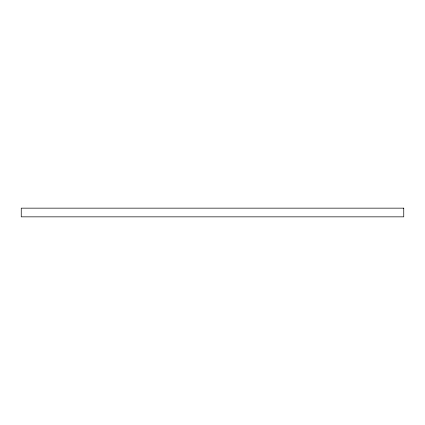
<?xml version="1.0" encoding="UTF-8"?>
<svg xmlns="http://www.w3.org/2000/svg" width="425" height="425" viewBox="0 0 425 425"><rect width="100%" height="100%" fill="white"/><g stroke="black" fill="none" stroke-linecap="round" stroke-linejoin="round"><path stroke-width="0.64" d="M403.75 208.154L21.25 208.154L21.25 216.846L403.75 216.846L403.75 208.154"/></g></svg>
